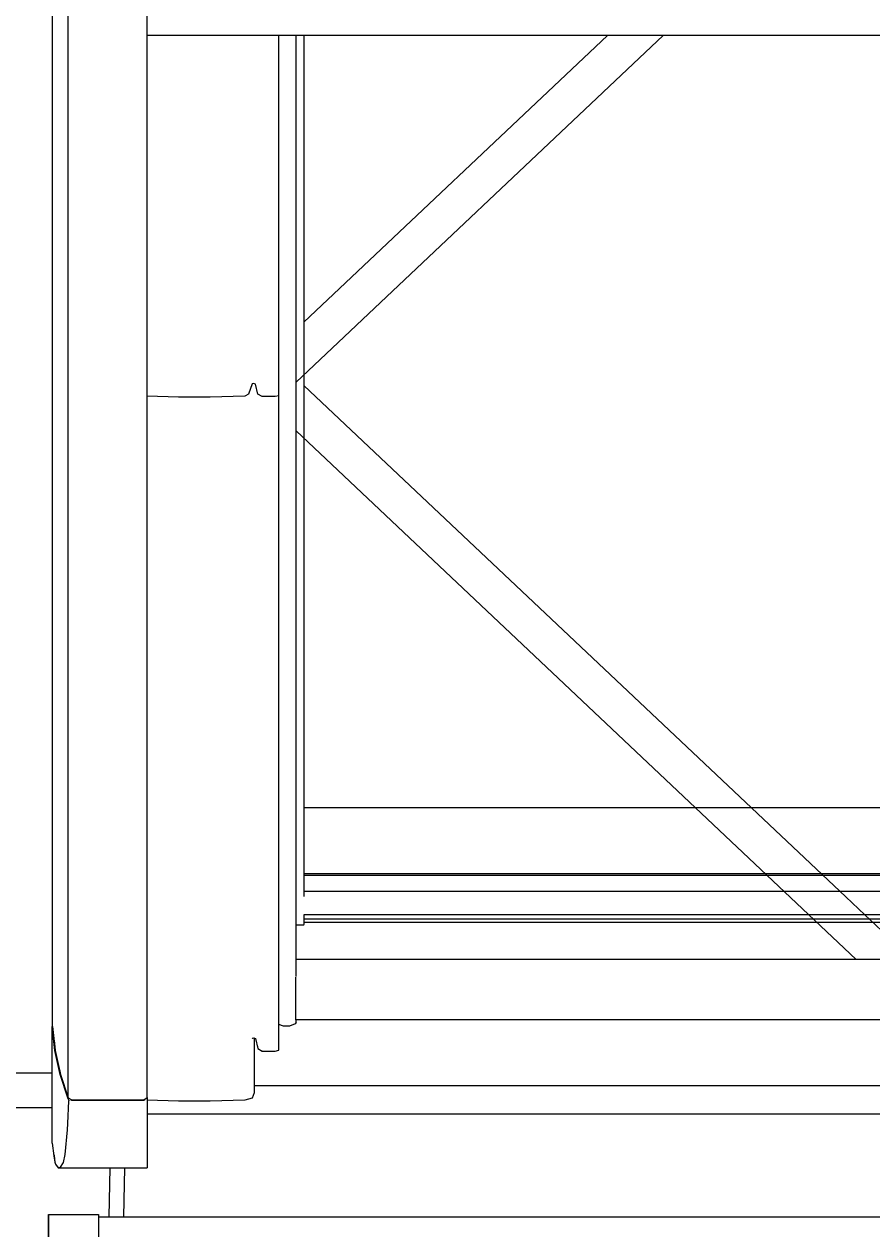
# Model space of a CAD drawing. Header units: metres. Extents: x -208 to 1512, y -277 to 123.
# Drawn here: x 1.927 to 2.359, y -12.049 to -11.434 of the extents above; entities that cross this region are included whole.
import ezdxf

# ---------------------------------------------------------------- set-up
doc = ezdxf.new("R2010")
doc.units = ezdxf.units.M
doc.header["$MEASUREMENT"] = 0
doc.linetypes.add('Wipeout_Contour', pattern=[1, 0, -1])
doc.layers.add('325 Dachfenster', color=7, linetype='Continuous')
doc.layers.add('940 Einreichplan Bemaßung.x', color=7, linetype='Continuous')
doc.styles.add('ERSTELLTER_STIL_4', font='')
doc.styles.get('ERSTELLTER_STIL_4').set_extended_font_data('Eurostile')
doc.dimstyles.new('ERSTELLTER_STIL__3', dxfattribs={"dimtxt": 0.4, "dimasz": 0.304, "dimexe": 0.18, "dimexo": 0.0625, "dimgap": 0, "dimtad": 1, "dimzin": 0, "dimdsep": 46, "dimtxsty": 'ERSTELLTER_STIL_4', "dimblk": 'ARROWHEAD_6', "dimblk1": 'ARROWHEAD_6', "dimblk2": 'ARROWHEAD_6', "dimcen": 0.09, "dimse1": 1, "dimse2": 1, "dimclrd": 256, "dimclre": 256, "dimclrt": 256, "dimazin": 0, "dimtfac": 1, "dimtdec": 4, "dimtmove": 0, "dimatfit": 3, "dimfxl": 1, "dimtolj": 1, "dimtzin": 0, "dimarcsym": 0})

# ---------------------------------------------------------------- blocks, each defined once
blk = doc.blocks.new('*D541')
at = {"layer": '940 Einreichplan Bemaßung.x', "color": 1, "linetype": 'Continuous', "lineweight": 13, "true_color": 0xfb0106}
for p, q in [((2.51628, 0.24174), (2.51645, 0.00174)), ((2.67656, -0.15815), (2.35634, 0.16163)), ((2.21645, 0.00153), (2.81645, 0.00195)), ((2.51645, 0.00174), (2.53995, -34.02522)), ((2.37984, -33.86533), (2.70006, -34.18511)), ((2.23995, -34.02543), (2.83995, -34.02502)), ((2.53995, -34.02522), (2.54012, -34.26522))]:
    blk.add_line(p, q, dxfattribs=at)
at = {"layer": '940 Einreichplan Bemaßung.x', "color": 1, "lineweight": 13, "true_color": 0xfb0106, "insert": (2.54676, -16.09357), "char_height": 0.4, "attachment_point": 7, "rotation": 270.03958, "style": 'ERSTELLTER_STIL_4'}
blk.add_mtext('\\A1;{\\pql;\\fEurostile|b0|i0|c0|p0;\\W1.000000;34,02\\fEurostile|b0|i0|c0|p0;\\W1.000000;\\A1{\\H.66x;\\S5^  ;}}', dxfattribs=at)
blk = doc.blocks.new('ARROWHEAD_6')
at = {"color": 0, "linetype": 'Continuous', "lineweight": 0}
for p, q in [((-0.5, -0.5), (0.5, 0.5)), ((0, 0), (-1, 0))]:
    blk.add_line(p, q, dxfattribs=at)
blk = doc.blocks.new('VELUX SlopeRoofBundle[23]_4')
at = {"color": 254, "linetype": 'Wipeout_Contour', "lineweight": 0, "ltscale": 46.858924}
blk.add_wipeout([(1.98965, -11.62407), (2.00555, -11.62459), (2.00555, -11.44018), (1.98965, -11.44018)], dxfattribs=at).dxf.layer = '325 Dachfenster'
at = {"color": 254, "linetype": 'Wipeout_Contour', "lineweight": 0, "ltscale": 46.856373}
blk.add_wipeout([(2.04315, -11.44018), (2.04115, -11.44018), (2.04115, -11.62296), (2.04315, -11.6178)], dxfattribs=at).dxf.layer = '325 Dachfenster'
at = {"color": 254, "linetype": 'Wipeout_Contour', "lineweight": 0, "ltscale": 46.898738}
blk.add_wipeout([(2.04815, -11.44018), (2.04815, -11.6243), (2.05475, -11.6243), (2.05475, -11.44018)], dxfattribs=at).dxf.layer = '325 Dachfenster'
at = {"color": 254, "linetype": 'Wipeout_Contour', "lineweight": 0, "ltscale": 47.540151}
blk.add_wipeout([(2.06215, -11.44018), (2.06215, -11.94526), (2.06495, -11.94413), (2.06495, -11.44018)], dxfattribs=at).dxf.layer = '325 Dachfenster'
at = {"color": 254, "linetype": 'Wipeout_Contour', "lineweight": 0, "ltscale": 48.332778}
blk.add_wipeout([(1.92685, -11.91012), (1.91235, -11.91012), (1.91235, -11.92815), (1.92685, -11.92815)], dxfattribs=at).dxf.layer = '325 Dachfenster'
at = {"color": 254, "linetype": 'Wipeout_Contour', "lineweight": 0, "ltscale": 37.026812}
blk.add_wipeout([(2.04315, -11.98191), (2.04315, -11.98199), (2.04415, -11.97924)], dxfattribs=at).dxf.layer = '325 Dachfenster'
at = {"color": 254, "linetype": 'Wipeout_Contour', "lineweight": 0, "ltscale": 48.599217}
blk.add_wipeout([(1.91255, -11.98698), (1.92685, -11.98698), (1.92685, -11.98641), (1.91255, -11.98641)], dxfattribs=at).dxf.layer = '325 Dachfenster'
at = {"color": 254, "linetype": 'Wipeout_Contour', "lineweight": 0, "ltscale": 48.878721}
blk.add_wipeout([(1.92685, -12.04624), (1.91449, -12.04624), (1.91449, -12.06837), (1.92685, -12.06837)], dxfattribs=at).dxf.layer = '325 Dachfenster'
at = {"color": 254, "linetype": 'Wipeout_Contour', "lineweight": 0, "ltscale": 113.626538}
blk.add_wipeout([(1.92685, -11.29204), (1.92685, -11.91012), (1.94135, -11.91012), (1.94135, -11.37525), (1.94115, -11.37337), (1.94115, -11.37336), (1.94055, -11.37021), (1.93925, -11.3563), (1.93925, -11.34033), (1.93923, -11.29204)], dxfattribs=at).dxf.layer = '325 Dachfenster'
at = {"color": 254, "linetype": 'Wipeout_Contour', "lineweight": 0, "ltscale": 46.881284}
blk.add_wipeout([(2.02175, -11.62459), (2.03935, -11.62402), (2.03935, -11.44018), (2.02175, -11.44018)], dxfattribs=at).dxf.layer = '325 Dachfenster'
at = {"color": 254, "linetype": 'Wipeout_Contour', "lineweight": 0, "ltscale": 46.887605}
blk.add_wipeout([(2.04815, -11.44018), (2.04605, -11.44018), (2.04605, -11.62303), (2.04815, -11.6243)], dxfattribs=at).dxf.layer = '325 Dachfenster'
at = {"color": 254, "linetype": 'Wipeout_Contour', "lineweight": 0, "ltscale": 46.898495}
blk.add_wipeout([(2.05475, -11.6243), (2.05665, -11.62381), (2.05665, -11.44018), (2.05475, -11.44018)], dxfattribs=at).dxf.layer = '325 Dachfenster'
at = {"color": 254, "linetype": 'Wipeout_Contour', "lineweight": 0, "ltscale": 48.37963}
blk.add_wipeout([(1.92685, -11.92815), (1.91235, -11.92815), (1.91235, -11.93395), (1.92685, -11.93395)], dxfattribs=at).dxf.layer = '325 Dachfenster'
at = {"color": 254, "linetype": 'Wipeout_Contour', "lineweight": 0, "ltscale": 184.40656}
blk.add_wipeout([(1.88423, -12.0176), (1.88486, -12.04256), (1.88885, -12.04256), (1.88885, -12.04136), (1.91449, -12.04136), (1.91449, -12.04348), (1.91449, -12.04624), (1.92685, -12.04624), (1.92685, -11.98698), (1.91255, -11.98698), (1.91255, -12.00497), (1.91179, -12.01147), (1.91125, -12.01464), (1.91086, -12.01575), (1.90955, -12.0176)], dxfattribs=at).dxf.layer = '325 Dachfenster'
at = {"color": 254, "linetype": 'Wipeout_Contour', "lineweight": 0, "ltscale": 46.873179}
blk.add_wipeout([(2.00555, -11.44018), (2.00555, -11.62459), (2.02175, -11.62459), (2.02175, -11.44018)], dxfattribs=at).dxf.layer = '325 Dachfenster'
at = {"color": 254, "linetype": 'Wipeout_Contour', "lineweight": 0, "ltscale": 46.8835}
blk.add_wipeout([(2.03935, -11.62402), (2.04115, -11.62296), (2.04115, -11.44018), (2.03935, -11.44018)], dxfattribs=at).dxf.layer = '325 Dachfenster'
at = {"color": 254, "linetype": 'Wipeout_Contour', "lineweight": 0, "ltscale": 47.537228}
blk.add_wipeout([(2.05665, -11.94451), (2.05905, -11.94533), (2.05905, -11.44018), (2.05665, -11.44018)], dxfattribs=at).dxf.layer = '325 Dachfenster'
at = {"color": 254, "linetype": 'Wipeout_Contour', "lineweight": 0, "ltscale": 72.193321}
blk.add_wipeout([(1.92685, -11.93395), (1.92685, -11.9693), (1.94115, -11.9693), (1.94115, -11.94556), (1.94135, -11.94541), (1.94135, -11.93395)], dxfattribs=at).dxf.layer = '325 Dachfenster'
at = {"color": 254, "linetype": 'Wipeout_Contour', "lineweight": 0, "ltscale": 48.608289}
blk.add_wipeout([(1.92685, -11.98641), (1.92685, -11.98698), (1.94115, -11.98698), (1.94115, -11.98641)], dxfattribs=at).dxf.layer = '325 Dachfenster'
at = {"color": 254, "linetype": 'Wipeout_Contour', "lineweight": 0, "ltscale": 48.886523}
blk.add_wipeout([(1.92685, -12.04624), (1.92685, -12.06837), (1.93922, -12.06837), (1.93922, -12.04624)], dxfattribs=at).dxf.layer = '325 Dachfenster'
at = {"color": 254, "linetype": 'Wipeout_Contour', "lineweight": 0, "ltscale": 46.878832}
blk.add_wipeout([(2.04315, -11.6178), (2.04395, -11.61759), (2.04395, -11.44018), (2.04315, -11.44018)], dxfattribs=at).dxf.layer = '325 Dachfenster'
at = {"color": 254, "linetype": 'Wipeout_Contour', "lineweight": 0, "ltscale": 47.541372}
blk.add_wipeout([(2.06215, -11.44018), (2.05905, -11.44018), (2.05905, -11.94533), (2.06215, -11.94526)], dxfattribs=at).dxf.layer = '325 Dachfenster'
at = {"color": 254, "linetype": 'Wipeout_Contour', "lineweight": 0, "ltscale": 48.388871}
blk.add_wipeout([(1.92685, -11.93395), (1.94135, -11.93395), (1.94135, -11.92815), (1.92685, -11.92815)], dxfattribs=at).dxf.layer = '325 Dachfenster'
at = {"color": 254, "linetype": 'Wipeout_Contour', "lineweight": 0, "ltscale": 184.726801}
blk.add_wipeout([(1.92685, -11.98698), (1.92685, -12.04624), (1.93922, -12.04624), (1.93922, -12.04348), (1.93922, -12.04136), (1.96485, -12.04136), (1.96485, -12.04256), (1.96885, -12.04256), (1.96948, -12.0176), (1.94416, -12.0176), (1.94285, -12.01575), (1.94245, -12.01464), (1.94192, -12.01147), (1.94115, -12.00497), (1.94115, -11.98698)], dxfattribs=at).dxf.layer = '325 Dachfenster'
at = {"color": 254, "linetype": 'Wipeout_Contour', "lineweight": 0, "ltscale": 46.879089}
blk.add_wipeout([(2.04395, -11.61759), (2.04475, -11.61787), (2.04475, -11.44018), (2.04395, -11.44018)], dxfattribs=at).dxf.layer = '325 Dachfenster'
at = {"color": 254, "linetype": 'Wipeout_Contour', "lineweight": 0, "ltscale": 97.608208}
blk.add_wipeout([(2.06495, -11.44018), (2.06495, -11.94413), (2.06545, -11.94328), (2.06545, -11.94215), (2.06535, -11.94215), (2.06535, -11.92029), (2.06545, -11.92003), (2.06545, -11.44018)], dxfattribs=at).dxf.layer = '325 Dachfenster'
at = {"color": 254, "linetype": 'Wipeout_Contour', "lineweight": 0, "ltscale": 47.921667}
blk.add_wipeout([(2.05475, -11.95799), (2.05665, -11.95749), (2.05665, -11.62381), (2.05475, -11.6243)], dxfattribs=at).dxf.layer = '325 Dachfenster'
at = {"color": 254, "linetype": 'Wipeout_Contour', "lineweight": 0, "ltscale": 48.342029}
blk.add_wipeout([(1.94135, -11.91012), (1.92685, -11.91012), (1.92685, -11.92815), (1.94135, -11.92815)], dxfattribs=at).dxf.layer = '325 Dachfenster'
at = {"color": 254, "linetype": 'Wipeout_Contour', "lineweight": 0, "ltscale": 48.71912}
blk.add_wipeout([(1.96885, -12.04256), (1.96998, -12.04256), (1.9701, -12.0176), (1.96948, -12.0176)], dxfattribs=at).dxf.layer = '325 Dachfenster'
at = {"color": 254, "linetype": 'Wipeout_Contour', "lineweight": 0, "ltscale": 96.899544}
blk.add_wipeout([(1.93922, -12.04348), (1.93922, -12.13498), (1.93925, -12.20866), (1.93925, -12.1902), (1.93925, -12.07098), (1.93924, -12.05748), (1.93923, -12.04871), (1.93922, -12.04136)], dxfattribs=at).dxf.layer = '325 Dachfenster'
at = {"color": 254, "linetype": 'Wipeout_Contour', "lineweight": 0, "ltscale": 58.376038}
blk.add_wipeout([(1.94135, -11.37525), (1.94135, -11.94556), (1.94265, -11.95781), (1.94265, -11.38652), (1.94245, -11.38562)], dxfattribs=at).dxf.layer = '325 Dachfenster'
at = {"color": 254, "linetype": 'Wipeout_Contour', "lineweight": 0, "ltscale": 46.859172}
blk.add_wipeout([(2.04475, -11.61787), (2.04605, -11.62303), (2.04605, -11.44018), (2.04475, -11.44018)], dxfattribs=at).dxf.layer = '325 Dachfenster'
at = {"color": 254, "linetype": 'Wipeout_Contour', "lineweight": 0, "ltscale": 48.641946}
blk.add_wipeout([(2.06545, -11.91139), (2.66825, -11.91139), (2.66825, -11.91132), (2.06545, -11.91132)], dxfattribs=at).dxf.layer = '325 Dachfenster'
at = {"color": 254, "linetype": 'Wipeout_Contour', "lineweight": 0, "ltscale": 48.693561}
blk.add_wipeout([(2.06535, -11.922), (2.06535, -11.92702), (2.66835, -11.92702), (2.66835, -11.922)], dxfattribs=at).dxf.layer = '325 Dachfenster'
at = {"color": 254, "linetype": 'Wipeout_Contour', "lineweight": 0, "ltscale": 48.894349}
blk.add_wipeout([(1.9701, -12.0176), (1.96998, -12.04256), (1.97005, -12.04256), (1.9706, -12.0176)], dxfattribs=at).dxf.layer = '325 Dachfenster'
at = {"color": 254, "linetype": 'Wipeout_Contour', "lineweight": 0, "ltscale": 48.850132}
blk.add_wipeout([(1.93922, -12.04136), (1.93923, -12.04871), (1.96485, -12.04871), (1.96485, -12.04136)], dxfattribs=at).dxf.layer = '325 Dachfenster'
at = {"layer": '325 Dachfenster', "linetype": 'Continuous', "lineweight": 0, "flags": 128}
for points in [[(1.93922, -12.04136), (1.93923, -12.04871), (1.93924, -12.05748), (1.93925, -12.0678), (1.93925, -12.07098), (1.9402, -12.07961), (1.94055, -12.08318), (1.94247, -12.09276), (1.94315, -12.09654), (1.94614, -12.10691), (1.94725, -12.11157), (1.94802, -12.11348), (1.9501, -12.12034), (1.95142, -12.12692), (1.95516, -12.15704), (1.95724, -12.1849), (1.95767, -12.21028), (1.95639, -12.23277), (1.9535, -12.25214), (1.949, -12.26813)], [(1.93922, -12.04348), (1.93922, -12.04136)], [(1.93922, -12.13498), (1.93922, -12.04348)]]:
    blk.add_lwpolyline(points, dxfattribs=at)
at = {"color": 254, "linetype": 'Wipeout_Contour', "lineweight": 0, "ltscale": 58.428044}
blk.add_wipeout([(1.94265, -11.95781), (1.94535, -11.96998), (1.94535, -11.39838), (1.94515, -11.39779), (1.94265, -11.38652)], dxfattribs=at).dxf.layer = '325 Dachfenster'
at = {"color": 254, "linetype": 'Wipeout_Contour', "lineweight": 0, "ltscale": 47.897801}
blk.add_wipeout([(2.04115, -11.62296), (2.04115, -11.95668), (2.04315, -11.95152), (2.04315, -11.6178)], dxfattribs=at).dxf.layer = '325 Dachfenster'
at = {"color": 254, "linetype": 'Wipeout_Contour', "lineweight": 0, "ltscale": 48.652834}
blk.add_wipeout([(2.06545, -11.91683), (2.66825, -11.91683), (2.66825, -11.91139), (2.06545, -11.91139)], dxfattribs=at).dxf.layer = '325 Dachfenster'
at = {"color": 254, "linetype": 'Wipeout_Contour', "lineweight": 0, "ltscale": 48.796609}
blk.add_wipeout([(1.97071, -12.0176), (1.97016, -12.04256), (1.97759, -12.04256), (1.97798, -12.0176)], dxfattribs=at).dxf.layer = '325 Dachfenster'
at = {"color": 254, "linetype": 'Wipeout_Contour', "lineweight": 0, "ltscale": 58.487046}
blk.add_wipeout([(1.94915, -11.40974), (1.94535, -11.39838), (1.94535, -11.96998), (1.94935, -11.98193), (1.94935, -11.41026)], dxfattribs=at).dxf.layer = '325 Dachfenster'
at = {"color": 254, "linetype": 'Wipeout_Contour', "lineweight": 0, "ltscale": 47.900654}
blk.add_wipeout([(2.04475, -11.95155), (2.04605, -11.95672), (2.04605, -11.62303), (2.04475, -11.61787)], dxfattribs=at).dxf.layer = '325 Dachfenster'
at = {"color": 254, "linetype": 'Wipeout_Contour', "lineweight": 0, "ltscale": 47.908949}
blk.add_wipeout([(2.03935, -11.62402), (2.03935, -11.95774), (2.04115, -11.95668), (2.04115, -11.62296)], dxfattribs=at).dxf.layer = '325 Dachfenster'
at = {"color": 254, "linetype": 'Wipeout_Contour', "lineweight": 0, "ltscale": 36.68146}
blk.add_wipeout([(2.35098, -11.91132), (2.06545, -11.64166), (2.06545, -11.91132)], dxfattribs=at).dxf.layer = '325 Dachfenster'
at = {"color": 254, "linetype": 'Wipeout_Contour', "lineweight": 0, "ltscale": 48.667439}
blk.add_wipeout([(2.06545, -11.91754), (2.06545, -11.91818), (2.66825, -11.91818), (2.66825, -11.91754)], dxfattribs=at).dxf.layer = '325 Dachfenster'
at = {"color": 254, "linetype": 'Wipeout_Contour', "lineweight": 0, "ltscale": 98.160331}
blk.add_wipeout([(1.97798, -12.0176), (1.97759, -12.04256), (2.75611, -12.04256), (2.75573, -12.0176), (2.74405, -12.0176), (2.74405, -11.98995), (1.98965, -11.98995), (1.98965, -12.0176)], dxfattribs=at).dxf.layer = '325 Dachfenster'
at = {"color": 254, "linetype": 'Wipeout_Contour', "lineweight": 0, "ltscale": 48.781567}
blk.add_wipeout([(1.9706, -12.0176), (1.97005, -12.04256), (1.97016, -12.04256), (1.97071, -12.0176)], dxfattribs=at).dxf.layer = '325 Dachfenster'
at = {"color": 254, "linetype": 'Wipeout_Contour', "lineweight": 0, "ltscale": 69.780744}
blk.add_wipeout([(1.94935, -11.41026), (1.94935, -11.98193), (1.95115, -11.98289), (1.95115, -11.411), (1.94969, -11.411), (1.9496, -11.41092)], dxfattribs=at).dxf.layer = '325 Dachfenster'
at = {"color": 254, "linetype": 'Wipeout_Contour', "lineweight": 0, "ltscale": 47.905792}
blk.add_wipeout([(2.02175, -11.62459), (2.02175, -11.95831), (2.03935, -11.95774), (2.03935, -11.62402)], dxfattribs=at).dxf.layer = '325 Dachfenster'
at = {"color": 254, "linetype": 'Wipeout_Contour', "lineweight": 0, "ltscale": 47.914362}
blk.add_wipeout([(2.04605, -11.95672), (2.04815, -11.95799), (2.04815, -11.6243), (2.04605, -11.62303)], dxfattribs=at).dxf.layer = '325 Dachfenster'
at = {"color": 254, "linetype": 'Wipeout_Contour', "lineweight": 0, "ltscale": 97.225118}
blk.add_wipeout([(2.06535, -11.92029), (2.06535, -11.92115), (2.66835, -11.92115), (2.66835, -11.92029), (2.66825, -11.92003), (2.66825, -11.91924), (2.06545, -11.91924), (2.06545, -11.92003)], dxfattribs=at).dxf.layer = '325 Dachfenster'
at = {"color": 254, "linetype": 'Wipeout_Contour', "lineweight": 0, "ltscale": 74.118876}
blk.add_wipeout([(1.94245, -11.95781), (1.94245, -12.01464), (1.94285, -12.01575), (1.94416, -12.0176), (1.94515, -12.01731), (1.94515, -11.96998)], dxfattribs=at).dxf.layer = '325 Dachfenster'
at = {"color": 254, "linetype": 'Wipeout_Contour', "lineweight": 0, "ltscale": 49.185003}
blk.add_wipeout([(1.96485, -12.04256), (1.96485, -12.05005), (2.76885, -12.05005), (2.76885, -12.04256)], dxfattribs=at).dxf.layer = '325 Dachfenster'
at = {"layer": '325 Dachfenster', "linetype": 'Continuous', "lineweight": 0, "flags": 128}
for points in [[(1.93922, -12.04136), (1.96485, -12.04136)], [(1.96485, -12.04136), (1.96485, -12.04871), (1.96485, -12.05748), (1.96485, -12.0678), (1.96485, -12.07961), (1.96485, -12.09276), (1.96485, -12.10691), (1.96485, -12.11348), (1.96485, -12.12034), (1.96485, -12.12692), (1.96485, -12.15704), (1.96485, -12.1849), (1.96485, -12.21028), (1.96485, -12.23277), (1.96485, -12.25214), (1.96485, -12.26813)], [(1.96485, -12.04256), (2.76885, -12.04256)]]:
    blk.add_lwpolyline(points, dxfattribs=at)
at = {"color": 254, "linetype": 'Wipeout_Contour', "lineweight": 0, "ltscale": 47.497501}
blk.add_wipeout([(1.95115, -11.411), (1.95115, -11.98289), (1.98795, -11.98289), (1.98795, -11.411)], dxfattribs=at).dxf.layer = '325 Dachfenster'
at = {"color": 254, "linetype": 'Wipeout_Contour', "lineweight": 0, "ltscale": 73.256272}
blk.add_wipeout([(2.04315, -11.6178), (2.04315, -11.95152), (2.04325, -11.95149), (2.04325, -11.95146), (2.04395, -11.95127), (2.04395, -11.61759)], dxfattribs=at).dxf.layer = '325 Dachfenster'
at = {"color": 254, "linetype": 'Wipeout_Contour', "lineweight": 0, "ltscale": 47.919884}
blk.add_wipeout([(2.04815, -11.6243), (2.04815, -11.95799), (2.05475, -11.95799), (2.05475, -11.6243)], dxfattribs=at).dxf.layer = '325 Dachfenster'
at = {"color": 254, "linetype": 'Wipeout_Contour', "lineweight": 0, "ltscale": 48.670779}
blk.add_wipeout([(2.06545, -11.91818), (2.06545, -11.91924), (2.66825, -11.91924), (2.66825, -11.91818)], dxfattribs=at).dxf.layer = '325 Dachfenster'
at = {"layer": '325 Dachfenster', "linetype": 'Continuous', "lineweight": 0, "flags": 128}
blk.add_lwpolyline([(2.05665, -11.62381), (2.05475, -11.6243), (2.04815, -11.6243)], dxfattribs=at)
at = {"color": 254, "linetype": 'Wipeout_Contour', "lineweight": 0, "ltscale": 47.506451}
blk.add_wipeout([(1.98965, -11.411), (1.98795, -11.411), (1.98795, -11.98289), (1.98965, -11.98163)], dxfattribs=at).dxf.layer = '325 Dachfenster'
at = {"color": 254, "linetype": 'Wipeout_Contour', "lineweight": 0, "ltscale": 47.889034}
blk.add_wipeout([(2.04395, -11.95127), (2.04475, -11.95155), (2.04475, -11.61787), (2.04395, -11.61759)], dxfattribs=at).dxf.layer = '325 Dachfenster'
at = {"color": 254, "linetype": 'Wipeout_Contour', "lineweight": 0, "ltscale": 48.664821}
blk.add_wipeout([(2.06545, -11.91683), (2.06545, -11.91754), (2.66825, -11.91754), (2.66825, -11.91683)], dxfattribs=at).dxf.layer = '325 Dachfenster'
at = {"color": 254, "linetype": 'Wipeout_Contour', "lineweight": 0, "ltscale": 48.681998}
blk.add_wipeout([(2.06535, -11.92115), (2.06535, -11.922), (2.66835, -11.922), (2.66835, -11.92115)], dxfattribs=at).dxf.layer = '325 Dachfenster'
at = {"color": 254, "linetype": 'Wipeout_Contour', "lineweight": 0, "ltscale": 98.463816}
blk.add_wipeout([(1.94515, -11.96998), (1.94515, -12.01731), (1.94545, -12.01725), (1.94686, -12.0149), (1.94782, -12.01069), (1.94903, -11.99817), (1.94915, -11.99497), (1.94915, -11.98193)], dxfattribs=at).dxf.layer = '325 Dachfenster'
at = {"layer": '325 Dachfenster', "linetype": 'Continuous', "lineweight": 0, "flags": 128}
for points in [[(2.04315, -11.6178), (2.04115, -11.62296)], [(2.04395, -11.61759), (2.04315, -11.6178)], [(2.04475, -11.61787), (2.04395, -11.61759)], [(2.04605, -11.62303), (2.04475, -11.61787)], [(2.04115, -11.62296), (2.03935, -11.62402)], [(2.04815, -11.6243), (2.04605, -11.62303)]]:
    blk.add_lwpolyline(points, dxfattribs=at)
at = {"color": 254, "linetype": 'Wipeout_Contour', "lineweight": 0, "ltscale": 46.797079}
blk.add_wipeout([(1.98965, -11.43431), (1.98965, -11.44005), (2.74405, -11.44005), (2.74405, -11.43431)], dxfattribs=at).dxf.layer = '325 Dachfenster'
at = {"color": 254, "linetype": 'Wipeout_Contour', "lineweight": 0, "ltscale": 47.883665}
blk.add_wipeout([(1.98965, -11.62407), (1.98965, -11.95779), (2.00555, -11.95831), (2.00555, -11.62459)], dxfattribs=at).dxf.layer = '325 Dachfenster'
at = {"color": 254, "linetype": 'Wipeout_Contour', "lineweight": 0, "ltscale": 61.231345}
blk.add_wipeout([(1.94115, -12.00497), (1.94192, -12.01147), (1.94245, -12.01464), (1.94245, -11.95781), (1.94115, -11.94556)], dxfattribs=at).dxf.layer = '325 Dachfenster'
at = {"layer": '325 Dachfenster', "linetype": 'Continuous', "lineweight": 0, "flags": 128}
blk.add_lwpolyline([(1.94115, -11.98698), (1.92685, -11.98698), (1.91255, -11.98698)], dxfattribs=at)
at = {"color": 254, "linetype": 'Wipeout_Contour', "lineweight": 0, "ltscale": 46.808452}
blk.add_wipeout([(1.98965, -11.44018), (2.74405, -11.44018), (2.74405, -11.44005), (1.98965, -11.44005)], dxfattribs=at).dxf.layer = '325 Dachfenster'
at = {"color": 254, "linetype": 'Wipeout_Contour', "lineweight": 0, "ltscale": 47.895458}
blk.add_wipeout([(2.00555, -11.62459), (2.00555, -11.95831), (2.02175, -11.95831), (2.02175, -11.62459)], dxfattribs=at).dxf.layer = '325 Dachfenster'
at = {"color": 254, "linetype": 'Wipeout_Contour', "lineweight": 0, "ltscale": 60.67575}
blk.add_wipeout([(1.94416, -12.0176), (1.98965, -12.0176), (1.98965, -12.01725), (1.94545, -12.01725), (1.94515, -12.01731)], dxfattribs=at).dxf.layer = '325 Dachfenster'
at = {"layer": '325 Dachfenster', "linetype": 'Continuous', "lineweight": 0, "flags": 128}
blk.add_lwpolyline([(2.03935, -11.62402), (2.02175, -11.62459), (2.00555, -11.62459), (1.98965, -11.62407)], dxfattribs=at)
at = {"color": 254, "linetype": 'Wipeout_Contour', "lineweight": 0, "ltscale": 94.777356}
blk.add_wipeout([(2.06545, -11.64166), (2.35098, -11.91132), (2.38273, -11.91132), (2.66825, -11.64166), (2.66825, -11.61692), (2.48111, -11.44018), (2.25259, -11.44018), (2.06545, -11.61692)], dxfattribs=at).dxf.layer = '325 Dachfenster'
at = {"color": 254, "linetype": 'Wipeout_Contour', "lineweight": 0, "ltscale": 48.586967}
blk.add_wipeout([(1.98965, -11.95779), (1.98965, -11.98311), (2.00555, -11.98362), (2.00555, -11.95831)], dxfattribs=at).dxf.layer = '325 Dachfenster'
at = {"color": 254, "linetype": 'Wipeout_Contour', "lineweight": 0, "ltscale": 48.739766}
blk.add_wipeout([(1.94686, -12.0149), (1.94545, -12.01725), (1.98965, -12.01725), (1.98965, -12.0149)], dxfattribs=at).dxf.layer = '325 Dachfenster'
at = {"layer": '325 Dachfenster', "linetype": 'Continuous', "lineweight": 0, "flags": 128}
for points in [[(2.35098, -11.91132), (2.06545, -11.64166)], [(2.66415, -11.83396), (2.06955, -11.83396)], [(2.66415, -11.86769), (2.06955, -11.86769)], [(2.66415, -11.86847), (2.06955, -11.86847)], [(2.66415, -11.8766), (2.06955, -11.8766)], [(2.06545, -11.89357), (2.06935, -11.89357)], [(2.06935, -11.89357), (2.06955, -11.89336)], [(2.66429, -11.88862), (2.06942, -11.88862)], [(2.06955, -11.89336), (2.06955, -11.88862)], [(2.66415, -11.89081), (2.06955, -11.89081)], [(2.66415, -11.89251), (2.06955, -11.89251)], [(2.66825, -11.91132), (2.06545, -11.91132)], [(2.66825, -11.91139), (2.06545, -11.91139)]]:
    blk.add_lwpolyline(points, dxfattribs=at)
at = {"color": 254, "linetype": 'Wipeout_Contour', "lineweight": 0, "ltscale": 34.720421}
blk.add_wipeout([(2.25259, -11.44018), (2.06545, -11.44018), (2.06545, -11.61692)], dxfattribs=at).dxf.layer = '325 Dachfenster'
at = {"color": 254, "linetype": 'Wipeout_Contour', "lineweight": 0, "ltscale": 48.598371}
blk.add_wipeout([(2.00555, -11.98362), (2.02175, -11.98362), (2.02175, -11.95831), (2.00555, -11.95831)], dxfattribs=at).dxf.layer = '325 Dachfenster'
at = {"color": 254, "linetype": 'Wipeout_Contour', "lineweight": 0, "ltscale": 48.729155}
blk.add_wipeout([(1.94686, -12.0149), (1.98965, -12.0149), (1.98965, -12.01069), (1.94782, -12.01069)], dxfattribs=at).dxf.layer = '325 Dachfenster'
at = {"layer": '325 Dachfenster', "linetype": 'Continuous', "lineweight": 0, "flags": 128}
for points in [[(2.74405, -11.44018), (1.98965, -11.44018)], [(2.06545, -11.92003), (2.06545, -11.44018)], [(2.25259, -11.44018), (2.06545, -11.61692)], [(2.22414, -11.44018), (2.06942, -11.5863)], [(2.06955, -11.87915), (2.06955, -11.44018)], [(2.36685, -11.89944), (2.3554, -11.88862), (2.34566, -11.87943), (2.06942, -11.61854)], [(1.94416, -12.0176), (1.98965, -12.0176)], [(1.97016, -12.04256), (1.97071, -12.0176)], [(1.97798, -12.0176), (1.97759, -12.04256)]]:
    blk.add_lwpolyline(points, dxfattribs=at)
at = {"color": 254, "linetype": 'Wipeout_Contour', "lineweight": 0, "ltscale": 48.608177}
blk.add_wipeout([(2.02175, -11.95831), (2.02175, -11.98362), (2.03935, -11.98306), (2.03935, -11.95774)], dxfattribs=at).dxf.layer = '325 Dachfenster'
at = {"color": 254, "linetype": 'Wipeout_Contour', "lineweight": 0, "ltscale": 48.695255}
blk.add_wipeout([(1.94782, -12.01069), (1.98965, -12.01069), (1.98965, -11.99817), (1.94903, -11.99817)], dxfattribs=at).dxf.layer = '325 Dachfenster'
at = {"color": 254, "linetype": 'Wipeout_Contour', "lineweight": 0, "ltscale": 48.613156}
blk.add_wipeout([(2.04315, -11.95159), (2.04115, -11.95668), (2.04315, -11.98191), (2.04415, -11.97924)], dxfattribs=at).dxf.layer = '325 Dachfenster'
at = {"color": 254, "linetype": 'Wipeout_Contour', "lineweight": 0, "ltscale": 37.010206}
blk.add_wipeout([(2.03935, -11.98306), (2.04315, -11.98199), (2.03935, -11.95774)], dxfattribs=at).dxf.layer = '325 Dachfenster'
at = {"color": 254, "linetype": 'Wipeout_Contour', "lineweight": 0, "ltscale": 35.995513}
blk.add_wipeout([(2.04115, -11.95668), (2.03935, -11.95774), (2.04315, -11.98199)], dxfattribs=at).dxf.layer = '325 Dachfenster'
at = {"color": 254, "linetype": 'Wipeout_Contour', "lineweight": 0, "ltscale": 82.622369}
blk.add_wipeout([(2.04315, -11.95159), (2.04415, -11.97924), (2.04415, -11.95134), (2.04395, -11.95127), (2.04325, -11.95146), (2.04325, -11.95149), (2.04318, -11.95151)], dxfattribs=at).dxf.layer = '325 Dachfenster'
at = {"color": 254, "linetype": 'Wipeout_Contour', "lineweight": 0, "ltscale": 47.398754}
blk.add_wipeout([(2.04115, -11.95668), (2.04315, -11.95159), (2.04318, -11.95151), (2.04315, -11.95152)], dxfattribs=at).dxf.layer = '325 Dachfenster'
at = {"color": 254, "linetype": 'Wipeout_Contour', "lineweight": 0, "ltscale": 48.87316}
blk.add_wipeout([(2.68955, -11.96365), (2.04415, -11.96365), (2.04415, -11.9756), (2.68955, -11.9756)], dxfattribs=at).dxf.layer = '325 Dachfenster'
at = {"color": 254, "linetype": 'Wipeout_Contour', "lineweight": 0, "ltscale": 194.399038}
blk.add_wipeout([(2.04415, -11.95134), (2.04415, -11.96365), (2.68955, -11.96365), (2.68955, -11.95134), (2.68895, -11.95155), (2.68765, -11.95672), (2.68555, -11.95799), (2.67895, -11.95799), (2.67705, -11.95749), (2.67705, -11.94908), (2.05665, -11.94908), (2.05665, -11.95749), (2.05475, -11.95799), (2.04815, -11.95799), (2.04605, -11.95672), (2.04475, -11.95155)], dxfattribs=at).dxf.layer = '325 Dachfenster'
at = {"color": 254, "linetype": 'Wipeout_Contour', "lineweight": 0, "ltscale": 48.896521}
blk.add_wipeout([(2.04415, -11.9756), (2.04415, -11.97567), (2.68955, -11.97567), (2.68955, -11.9756)], dxfattribs=at).dxf.layer = '325 Dachfenster'
at = {"layer": '325 Dachfenster', "linetype": 'Continuous', "lineweight": 0, "flags": 128}
for points in [[(2.04318, -11.95151), (2.04315, -11.95159)], [(2.04325, -11.95146), (2.04395, -11.95127)], [(2.04325, -11.95149), (2.04325, -11.95146)], [(2.04395, -11.95127), (2.04475, -11.95155)], [(2.04475, -11.95155), (2.04605, -11.95672)], [(2.04605, -11.95672), (2.04815, -11.95799)], [(2.04815, -11.95799), (2.05475, -11.95799), (2.05665, -11.95749)]]:
    blk.add_lwpolyline(points, dxfattribs=at)
at = {"color": 254, "linetype": 'Wipeout_Contour', "lineweight": 0, "ltscale": 168.9835}
blk.add_wipeout([(2.05665, -11.94908), (2.67705, -11.94908), (2.67705, -11.94451), (2.67465, -11.94533), (2.67155, -11.94526), (2.66875, -11.94413), (2.66825, -11.94328), (2.66825, -11.94215), (2.06545, -11.94215), (2.06545, -11.94328), (2.06495, -11.94413), (2.06215, -11.94526), (2.05905, -11.94533), (2.05665, -11.94451)], dxfattribs=at).dxf.layer = '325 Dachfenster'
at = {"color": 254, "linetype": 'Wipeout_Contour', "lineweight": 0, "ltscale": 195.193266}
blk.add_wipeout([(1.98965, -11.98311), (1.98965, -11.98995), (2.74405, -11.98995), (2.74405, -11.98311), (2.72815, -11.98362), (2.71195, -11.98362), (2.69435, -11.98306), (2.69055, -11.98199), (2.68955, -11.97924), (2.68955, -11.97567), (2.04415, -11.97567), (2.04415, -11.97924), (2.04315, -11.98199), (2.03935, -11.98306), (2.02175, -11.98362), (2.00555, -11.98362)], dxfattribs=at).dxf.layer = '325 Dachfenster'
at = {"layer": '325 Dachfenster', "linetype": 'Continuous', "lineweight": 0, "flags": 128}
for points in [[(2.05665, -11.95749), (2.05665, -11.62381), (2.05665, -11.44018)], [(2.05905, -11.94533), (2.05665, -11.94451)], [(2.06215, -11.94526), (2.05905, -11.94533)], [(2.04415, -11.95134), (2.04415, -11.97924)], [(2.04415, -11.97924), (2.04315, -11.98199)], [(2.68955, -11.97567), (2.04415, -11.97567)]]:
    blk.add_lwpolyline(points, dxfattribs=at)
at = {"color": 254, "linetype": 'Wipeout_Contour', "lineweight": 0, "ltscale": 48.741158}
blk.add_wipeout([(2.06535, -11.94194), (2.66835, -11.94194), (2.66835, -11.93133), (2.06535, -11.93133)], dxfattribs=at).dxf.layer = '325 Dachfenster'
at = {"color": 254, "linetype": 'Wipeout_Contour', "lineweight": 0, "ltscale": 172.246486}
blk.add_wipeout([(1.94115, -11.94556), (1.94245, -11.95781), (1.94515, -11.96998), (1.94915, -11.98193), (1.94958, -11.98303), (1.98965, -11.98303), (1.98965, -11.98163), (1.98795, -11.98289), (1.95115, -11.98289), (1.94935, -11.98193), (1.94535, -11.96998), (1.94265, -11.95781), (1.94135, -11.94556), (1.94135, -11.94541)], dxfattribs=at).dxf.layer = '325 Dachfenster'
at = {"layer": '325 Dachfenster', "linetype": 'Continuous', "lineweight": 0, "flags": 128}
for points in [[(1.94135, -11.94556), (1.94135, -11.37525)], [(1.94115, -11.94556), (1.94135, -11.94541)], [(1.94115, -12.00497), (1.94115, -11.94556)], [(1.94115, -11.9693), (1.92685, -11.9693), (1.91255, -11.9693)]]:
    blk.add_lwpolyline(points, dxfattribs=at)
at = {"color": 254, "linetype": 'Wipeout_Contour', "lineweight": 0, "ltscale": 48.711832}
blk.add_wipeout([(2.06535, -11.92702), (2.06535, -11.93133), (2.66835, -11.93133), (2.66835, -11.92702)], dxfattribs=at).dxf.layer = '325 Dachfenster'
at = {"color": 254, "linetype": 'Wipeout_Contour', "lineweight": 0, "ltscale": 48.762186}
blk.add_wipeout([(2.06535, -11.94194), (2.06535, -11.94215), (2.66835, -11.94215), (2.66835, -11.94194)], dxfattribs=at).dxf.layer = '325 Dachfenster'
at = {"color": 254, "linetype": 'Wipeout_Contour', "lineweight": 0, "ltscale": 61.163544}
blk.add_wipeout([(1.94903, -11.99817), (1.98965, -11.99817), (1.98965, -11.98346), (1.94966, -11.98346), (1.94915, -11.99497)], dxfattribs=at).dxf.layer = '325 Dachfenster'
at = {"layer": '325 Dachfenster', "linetype": 'Continuous', "lineweight": 0, "flags": 128}
for points in [[(2.06535, -11.94194), (2.06535, -11.93133), (2.06535, -11.92702), (2.06535, -11.922), (2.06535, -11.92115), (2.06535, -11.92029)], [(2.06545, -11.94328), (2.06495, -11.94413)], [(2.06535, -11.94215), (2.06535, -11.94194)], [(2.66835, -11.94215), (2.06535, -11.94215)], [(2.06545, -11.94328), (2.06545, -11.94215)], [(2.06495, -11.94413), (2.06215, -11.94526)], [(1.98965, -11.98995), (2.74405, -11.98995)]]:
    blk.add_lwpolyline(points, dxfattribs=at)
at = {"color": 254, "linetype": 'Wipeout_Contour', "lineweight": 0, "ltscale": 47.844362}
blk.add_wipeout([(1.94915, -11.99497), (1.94966, -11.98346), (1.94958, -11.98303), (1.94915, -11.98193)], dxfattribs=at).dxf.layer = '325 Dachfenster'
at = {"color": 254, "linetype": 'Wipeout_Contour', "lineweight": 0, "ltscale": 48.617548}
blk.add_wipeout([(1.94958, -11.98303), (1.94966, -11.98346), (1.98965, -11.98346), (1.98965, -11.98303)], dxfattribs=at).dxf.layer = '325 Dachfenster'
at = {"layer": '325 Dachfenster', "linetype": 'Continuous', "lineweight": 0, "flags": 128}
for points in [[(1.94935, -11.98193), (1.94935, -11.41026)], [(1.98965, -11.98163), (1.98965, -11.411)], [(1.94958, -11.98303), (1.94915, -11.98193), (1.94515, -11.96998), (1.94245, -11.95781), (1.94115, -11.94556)], [(1.94135, -11.94556), (1.94265, -11.95781), (1.94535, -11.96998), (1.94935, -11.98193)], [(1.94115, -12.00497), (1.94192, -12.01147), (1.94245, -12.01464), (1.94285, -12.01575), (1.94416, -12.0176), (1.94515, -12.01731), (1.94545, -12.01725), (1.94686, -12.0149), (1.94782, -12.01069), (1.94903, -11.99817), (1.94915, -11.99497), (1.94966, -11.98346)], [(1.94935, -11.98193), (1.95115, -11.98289)], [(1.94958, -11.98303), (1.94966, -11.98346)], [(1.95115, -11.98289), (1.98795, -11.98289)], [(1.98795, -11.98289), (1.98965, -11.98163)], [(1.98965, -11.98163), (1.98965, -11.98303)], [(2.04315, -11.98199), (2.03935, -11.98306), (2.02175, -11.98362), (2.00555, -11.98362), (1.98965, -11.98311)], [(1.98965, -11.98303), (1.98965, -11.98346)], [(1.98965, -11.98346), (1.98965, -11.99817), (1.98965, -12.01069), (1.98965, -12.0149), (1.98965, -12.01725), (1.98965, -12.0176)]]:
    blk.add_lwpolyline(points, dxfattribs=at)
blk = doc.blocks.new('Dachfläche_39_4', base_point=(2.81685, -12.8025))
at = {"layer": '325 Dachfenster', "linetype": 'Continuous', "lineweight": 0}
blk.add_blockref('VELUX SlopeRoofBundle[23]_4', (0, 0), dxfattribs=at)

msp = doc.modelspace()

# ---------------------------------------------------------------- dimensions: what is measured, and where the dimension line sits
at = {"layer": '940 Einreichplan Bemaßung.x', "color": 1, "linetype": 'Continuous', "lineweight": 13, "true_color": 0xfb0106}
dim = msp.add_linear_dim(base=(2.53995, -34.02522), p1=(0, 0), p2=(0.06647, -34.02693), angle=270.03958, dimstyle='ERSTELLTER_STIL__3', dxfattribs=at)
dim.commit()
dim.dimension.update_dxf_attribs({"geometry": '*D541', "text_midpoint": (2.8084, -17.30194), "dimtype": 160, "text_rotation": 270.03958})

# ---------------------------------------------------------------- next in the draw order: block references
at = {"layer": '325 Dachfenster', "color": 7, "linetype": 'Continuous', "lineweight": 13, "true_color": 0xf4f4f4}
msp.add_blockref('Dachfläche_39_4', (2.81685, -12.8025), dxfattribs=at)

doc.saveas('drawing.dxf')
